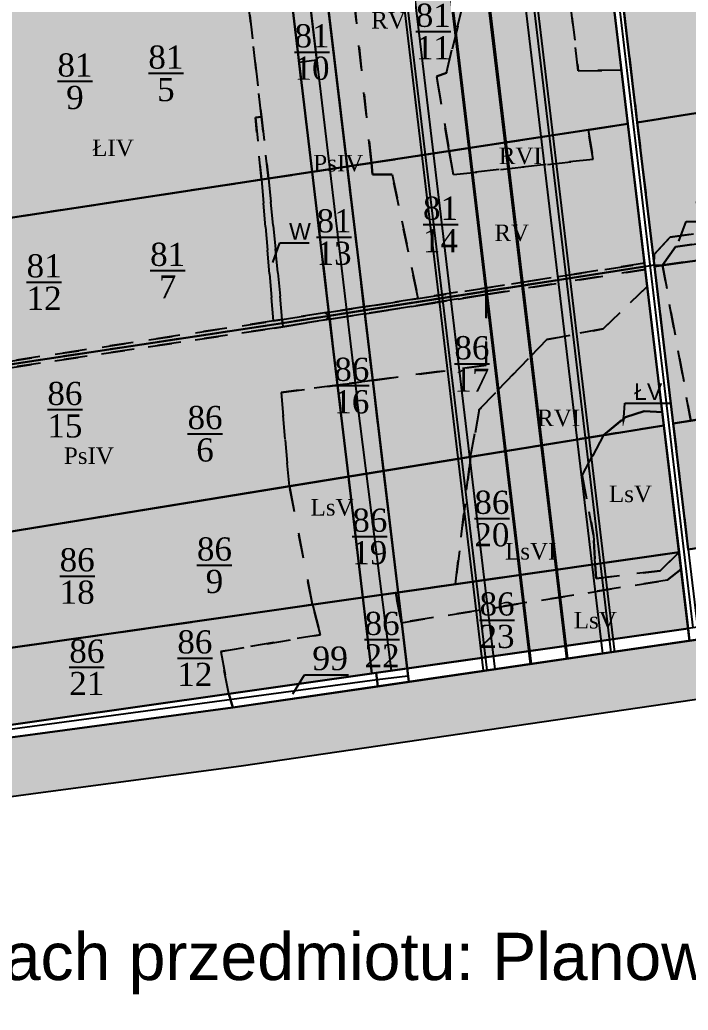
# Model space of a CAD drawing. Header units: millimetres. Extents: x 1380 to 5204, y 977 to 2350.
# Drawn here: x 2059.1 to 2341.8, y 977.4 to 1396.3 of the extents above; entities that cross this region are included whole.
import ezdxf
from ezdxf import colors
from ezdxf.entities.mleader import LeaderData, LeaderLine
from ezdxf.math import Vec2, Vec3

# ---------------------------------------------------------------- set-up
doc = ezdxf.new("R2010")
doc.units = ezdxf.units.MM
doc.linetypes.add('UZYTEK', pattern=[20, 10, -10])
for name, color, linetype in [('Autostrada', 10, 'Continuous'), ('DROGI ODSZKODOWANIA', 7, 'Continuous'), ('dzialki', 18, 'Continuous'), ('Elemeny A', 10, 'Continuous'), ('Gospodarstwa', 7, 'Continuous'), ('Numeracja', 7, 'Continuous'), ('Numeracja po Autostradzie', 10, 'Continuous'), ('Obreb', 2, 'Continuous'), ('Odszkodowanie', 7, 'Continuous'), ('Pokolorwane użytki', 7, 'Continuous'), ('przepust', 7, 'Continuous'), ('Rowy', 250, 'UZYTEK'), ('Uzytki', 250, 'UZYTEK'), ('W', 250, 'Continuous')]:
    doc.layers.add(name, color=color, linetype=linetype)
doc.layers.add('Num użytków', color=7, linetype='Continuous', true_color=0x000000)
doc.styles.add('AUTOSTRADA', font='times.ttf', dxfattribs={"height": 14})
doc.styles.add('Całkowite', font='times.ttf', dxfattribs={"height": 10})
doc.styles.get("Standard").update_dxf_attribs({"font": 'arial.ttf'})
doc.styles.add('Uzytki', font='times.ttf', dxfattribs={"height": 7})
doc.styles.add('Ułamki', font='times.ttf', dxfattribs={"height": 14})

# ---------------------------------------------------------------- blocks, each defined once
blk = doc.blocks.new('_None')

msp = doc.modelspace()

# ---------------------------------------------------------------- hatches: boundary and pattern name
at = {"layer": 'Autostrada', "ltscale": 0.1, "true_color": 0xffffff}
h = msp.add_hatch(color=7, dxfattribs=at)
h.dxf.hatch_style = 1
h.paths.add_polyline_path([(2156.73, 1676.79), (2141.88, 1674.66), (2149.13, 1613.89), (2163.96, 1616.18)])
h.paths.add_polyline_path([(2163.96, 1616.18), (2149.13, 1613.89), (2154.85, 1565.88), (2169.68, 1568.23)])
h.paths.add_polyline_path([(2169.68, 1568.23), (2154.85, 1565.88), (2160.05, 1522.3), (2174.88, 1524.64)])
h.paths.add_polyline_path([(2174.88, 1524.64), (2160.05, 1522.3), (2165.87, 1473.46), (2180.73, 1475.54)])
h.paths.add_polyline_path([(2180.73, 1475.54), (2165.87, 1473.46), (2172.17, 1420.69), (2187.02, 1422.83)])
h.paths.add_polyline_path([(2187.02, 1422.83), (2172.17, 1420.69), (2182.75, 1331.95), (2197.59, 1334.21)])
h.paths.add_polyline_path([(2197.59, 1334.21), (2182.75, 1331.95), (2190.01, 1271.1), (2204.84, 1273.42)])
h.paths.add_polyline_path([(2204.84, 1273.42), (2190.01, 1271.1), (2198.12, 1203.07), (2212.94, 1205.48)])
h.paths.add_polyline_path([(2212.94, 1205.48), (2198.12, 1203.07), (2204.21, 1151.99), (2219.07, 1154.12)])
h.paths.add_polyline_path([(2219.07, 1154.12), (2204.21, 1151.99), (2208.05, 1119.84), (2209.81, 1120.09), (2222.9, 1121.95)])
h.paths.add_polyline_path([(2181.32, 1328.2), (2205.5, 1328.2), (2205.5, 1343.15), (2181.32, 1343.15)], flags=9)
h.paths.add_polyline_path([(2180.11, 1182.61), (2201.41, 1182.61), (2201.41, 1197.56), (2180.11, 1197.56)], flags=9)
h = msp.add_hatch(color=7, dxfattribs=at)
h.dxf.hatch_style = 1
h.paths.add_polyline_path([(2169.68, 1568.23), (2154.85, 1565.88), (2160.05, 1522.3), (2174.88, 1524.64)])
h.paths.add_polyline_path([(2163.96, 1616.18), (2149.13, 1613.89), (2154.85, 1565.88), (2169.68, 1568.23)])
h.paths.add_polyline_path([(2174.88, 1524.64), (2160.05, 1522.3), (2165.87, 1473.46), (2180.73, 1475.54)])
h.paths.add_polyline_path([(2180.73, 1475.54), (2165.87, 1473.46), (2172.17, 1420.69), (2187.02, 1422.83)])
h.paths.add_polyline_path([(2187.02, 1422.83), (2172.17, 1420.69), (2182.75, 1331.95), (2197.59, 1334.21)])
h.paths.add_polyline_path([(2197.59, 1334.21), (2182.75, 1331.95), (2190.01, 1271.1), (2204.84, 1273.42)])
h.paths.add_polyline_path([(2204.84, 1273.42), (2190.01, 1271.1), (2198.12, 1203.07), (2212.94, 1205.48)])
h.paths.add_polyline_path([(2212.94, 1205.48), (2198.12, 1203.07), (2204.21, 1151.99), (2219.07, 1154.12)])
h.paths.add_polyline_path([(2219.07, 1154.12), (2204.21, 1151.99), (2208.05, 1119.84), (2209.81, 1120.09), (2222.9, 1121.95)])
at = {"layer": 'Obreb', "ltscale": 0.1, "true_color": 0xf4ee51}
h = msp.add_hatch(color=41, dxfattribs=at)
h.dxf.hatch_style = 1
h.paths.add_polyline_path([(1739.27, 2064.25), (1569.18, 2044.6), (1564.53, 2044.15), (1500.42, 2035.92), (1473.15, 2032.87), (1468.93, 1980), (1462.92, 1894.61), (1456.31, 1773.44), (1452.55, 1718.71), (1450.66, 1680.7), (1442.54, 1619.86), (1424.58, 1499.01), (1404.87, 1303.08), (1390.68, 1109.1), (1379.54, 977.39), (1416.06, 982.26), (1503.01, 993.87), (1504.63, 994.09), (1506.25, 994.3), (1621.93, 1009.75), (1623.42, 1009.95), (1726.06, 1023.65), (1744.84, 1026.16), (1749.27, 1026.75), (2001.11, 1060.37), (2068.99, 1069.43), (2152.68, 1080.6), (2558.18, 1139.98), (2925.58, 1191.89), (2950.42, 1195.27), (3034.81, 1077.94), (3080.44, 1228.22), (3101.82, 1235.05), (3049.2, 1373.09), (3047.94, 1379.97), (3036.54, 1465.16), (3034.11, 1481.41), (3037.35, 1523.54), (3064.08, 1535.14), (3042.44, 1582.63), (3034.82, 1599.34), (3026.23, 1623.42), (3022.72, 1647.12), (3015.17, 1693.82), (3010.46, 1738.63), (3007.5, 1779.8), (3007.5, 1828.93), (2995.54, 1854.86), (2982.24, 1913.84), (2978.33, 1926.18), (2939.25, 2070.19), (2911.03, 2085.83), (2875.11, 2109.04), (2851.35, 2127.45), (2832.79, 2142.28), (2800.7, 2188.75), (2762.52, 2156.94), (2761.01, 2154.88), (2592.26, 2137.52), (2569.19, 2140.22), (2541.29, 2148.28), (2358.61, 2230.49), (2370.36, 2167.83), (2372.08, 2158.65), (2124.8, 2119.92), (1843.77, 2075.91), (1839.89, 2076.73), (1821.8, 2074.33), (1789.76, 2070.08)])
h.paths.add_polyline_path([(1792.84, 2045.27), (1825.09, 2049.55), (1838.91, 2051.38), (1843.08, 2050.5), (2128.67, 2095.22), (2401.4, 2137.94), (2394.93, 2172.44), (2392, 2188.04), (2532.65, 2124.75), (2564.24, 2115.63), (2592.09, 2112.37), (2774.63, 2131.15), (2780.88, 2139.71), (2795.68, 2152.03), (2814.31, 2125.04), (2835.89, 2107.8), (2860.65, 2088.62), (2898.18, 2064.37), (2917.89, 2053.45), (2954.34, 1919.13), (2958.08, 1907.3), (2971.73, 1846.78), (2982.5, 1823.44), (2982.5, 1778.91), (2985.55, 1736.43), (2990.38, 1690.52), (2998.01, 1643.29), (3001.86, 1617.33), (3011.63, 1589.94), (3019.69, 1572.27), (3030.77, 1547.94), (3018.26, 1542.51), (3013.6, 1540.82), (3008.97, 1480.5), (3011.79, 1461.65), (3023.24, 1376.04), (3025.03, 1366.32), (3069.05, 1250.82), (3060.33, 1248.04), (3025.58, 1133.59), (2961.94, 1222.07), (2922.15, 1216.65), (2554.62, 1164.73), (2149.21, 1105.36), (2065.68, 1094.21), (1997.8, 1085.15), (1745.96, 1051.53), (1741.53, 1050.94), (1722.75, 1048.43), (1620.11, 1034.73), (1618.62, 1034.53), (1502.94, 1019.08), (1501.32, 1018.87), (1499.71, 1018.65), (1412.75, 1007.04), (1407.07, 1006.29), (1415.61, 1107.14), (1429.78, 1300.92), (1449.4, 1495.92), (1467.3, 1616.37), (1475.58, 1678.42), (1477.51, 1717.23), (1481.26, 1771.9), (1487.87, 1893.05), (1493.86, 1978.13), (1496.43, 2010.32), (1503.4, 2011.1), (1567.32, 2019.31), (1571.82, 2019.74), (1742.14, 2039.42)], flags=16)
at = {"layer": 'Pokolorwane użytki', "true_color": 0xffff5c}
h = msp.add_hatch(color=51, dxfattribs=at)
h.dxf.hatch_style = 1
h.paths.add_polyline_path([(2531.65, 1442.06), (2522.24, 1429.78), (2503.95, 1427.31), (2499.99, 1468.26), (2484.37, 1465.95), (2487.23, 1433.49), (2448.89, 1416.09), (2445.72, 1460.26), (2429.12, 1457.82), (2416.31, 1455.93), (2428.27, 1391.51), (2361.27, 1377.9), (2347.03, 1445.73), (2309.82, 1440.25), (2320.24, 1352.89), (2538.01, 1387.59)])
h = msp.add_hatch(color=51, dxfattribs=at)
h.dxf.hatch_style = 1
h.paths.add_polyline_path([(2239.5, 1373.92), (2235.38, 1372.25), (2240.74, 1340.78), (2316.28, 1352.27), (2313.57, 1375.02), (2295.3, 1374.66), (2287.96, 1437.33), (2253.86, 1432.43)])
h = msp.add_hatch(color=51, dxfattribs=at)
h.dxf.hatch_style = 1
h.paths.add_polyline_path([(2305.83, 1439.9), (2287.96, 1437.33), (2295.3, 1374.66), (2313.57, 1375.02)])
h = msp.add_hatch(color=51, dxfattribs=at)
h.dxf.hatch_style = 1
h.paths.add_polyline_path([(2253.86, 1432.43), (2198.43, 1424.47), (2207.78, 1335.76), (2240.74, 1340.78), (2237.14, 1361.94), (2235.38, 1372.25), (2239.5, 1373.92)])
at = {"layer": 'Pokolorwane użytki', "true_color": 0x97d88a}
h = msp.add_hatch(color=73, dxfattribs=at)
h.dxf.hatch_style = 1
h.paths.add_polyline_path([(2198.43, 1424.47), (2154.09, 1418.1), (2161.34, 1355.19), (2164.34, 1329.15), (2207.78, 1335.76)])
at = {"layer": 'Pokolorwane użytki', "true_color": 0x3bd23d}
h = msp.add_hatch(color=93, dxfattribs=at)
h.dxf.hatch_style = 1
h.paths.add_polyline_path([(2158.8, 1354.97), (2161.34, 1355.19), (2154.09, 1418.1), (2063.42, 1405.07), (2032.76, 1400.66), (2028.99, 1371.26), (2051.61, 1365.93), (2041.16, 1310.41), (2161.3, 1328.69)])
at = {"layer": 'Pokolorwane użytki', "true_color": 0xffff5c}
h = msp.add_hatch(color=51, dxfattribs=at)
h.dxf.hatch_style = 1
h.paths.add_polyline_path([(2456.16, 1362.64), (2470.49, 1371.1), (2475.96, 1369.98), (2468.84, 1360.79), (2446.28, 1342.56), (2428.74, 1331.55), (2411.08, 1314.8), (2451.02, 1324.85), (2455.21, 1337.25), (2519.4, 1362.51), (2528.53, 1320.34), (2545.59, 1322.74), (2538.01, 1387.59), (2320.24, 1352.89), (2326.95, 1296.63), (2334.15, 1304.37), (2401.88, 1313.49), (2407.76, 1316.74), (2432.25, 1339.96)])
at = {"layer": 'Pokolorwane użytki', "true_color": 0x5b8edb}
h = msp.add_hatch(color=153, dxfattribs=at)
h.dxf.hatch_style = 1
h.paths.add_polyline_path([(2468.84, 1360.79), (2475.96, 1369.98), (2470.49, 1371.1), (2456.16, 1362.64), (2432.25, 1339.96), (2407.76, 1316.74), (2401.88, 1313.49), (2334.15, 1304.37), (2326.95, 1296.63), (2327.5, 1292.02), (2330.89, 1292.5), (2336.39, 1300.24), (2402.59, 1310.17), (2411.08, 1314.8), (2428.74, 1331.55), (2446.28, 1342.56)])
at = {"layer": 'Pokolorwane użytki', "true_color": 0xffff5c}
h = msp.add_hatch(color=51, dxfattribs=at)
h.dxf.hatch_style = 1
h.paths.add_polyline_path([(2528.53, 1320.34), (2519.4, 1362.51), (2455.21, 1337.25), (2451.02, 1324.85), (2411.08, 1314.8), (2402.59, 1310.17), (2336.39, 1300.24), (2330.89, 1292.5)])
at = {"layer": 'Pokolorwane użytki', "true_color": 0x5b8edb}
h = msp.add_hatch(color=153, dxfattribs=at)
h.dxf.hatch_style = 1
h.paths.add_polyline_path([(2161.34, 1355.19), (2158.8, 1354.97), (2161.3, 1328.69), (2164.34, 1329.15)])
at = {"layer": 'Pokolorwane użytki', "true_color": 0xffff5c}
h = msp.add_hatch(color=51, dxfattribs=at)
h.dxf.hatch_style = 1
h.paths.add_polyline_path([(2316.28, 1352.27), (2299.46, 1349.71), (2301.54, 1337.25), (2242.47, 1330.81), (2240.74, 1340.78), (2207.78, 1335.76), (2208.3, 1330.81), (2216.62, 1330.81), (2227.53, 1278.43), (2323.31, 1293.33)])
h = msp.add_hatch(color=51, dxfattribs=at)
h.dxf.hatch_style = 1
h.paths.add_polyline_path([(2240.74, 1340.78), (2242.47, 1330.81), (2301.54, 1337.25), (2299.46, 1349.71)])
at = {"layer": 'Pokolorwane użytki', "true_color": 0x97d88a}
h = msp.add_hatch(color=73, dxfattribs=at)
h.dxf.hatch_style = 1
h.paths.add_polyline_path([(2216.62, 1330.81), (2208.3, 1330.81), (2207.78, 1335.76), (2164.34, 1329.15), (2170.13, 1269.51), (2227.53, 1278.43)])
at = {"layer": 'Pokolorwane użytki', "true_color": 0x3bd23d}
h = msp.add_hatch(color=93, dxfattribs=at)
h.dxf.hatch_style = 1
h.paths.add_polyline_path([(2161.3, 1328.69), (2041.16, 1310.41), (2039.6, 1300.06), (2032.11, 1298.65), (2024.93, 1281.03), (2018.15, 1280.03), (2014.84, 1245.77), (2166.41, 1268.94)])
at = {"layer": 'Pokolorwane użytki', "true_color": 0x5b8edb}
h = msp.add_hatch(color=153, dxfattribs=at)
h.dxf.hatch_style = 1
h.paths.add_polyline_path([(2164.34, 1329.15), (2161.3, 1328.69), (2166.41, 1268.94), (2170.13, 1269.51)])
at = {"layer": 'Pokolorwane użytki', "true_color": 0xffff5c}
h = msp.add_hatch(color=51, dxfattribs=at)
h.dxf.hatch_style = 1
h.paths.add_polyline_path([(2399.23, 1302.13), (2330.89, 1292.5), (2342.91, 1226.7), (2409.53, 1237.6)])
h = msp.add_hatch(color=51, dxfattribs=at)
h.dxf.hatch_style = 1
h.paths.add_polyline_path([(2253.43, 1231.42), (2281.98, 1261.04), (2305.81, 1265.58), (2324.48, 1283.55), (2323.63, 1290.7), (2256.28, 1280.06), (2256.28, 1250.18), (2169.59, 1238.6), (2173.12, 1199), (2249.77, 1211.47)])
at = {"layer": 'Pokolorwane użytki', "true_color": 0x5b8edb}
h = msp.add_hatch(color=153, dxfattribs=at)
h.dxf.hatch_style = 1
h.paths.add_polyline_path([(2323.47, 1292.01), (2323.31, 1293.33), (2227.53, 1278.43), (2170.13, 1269.51), (2170.28, 1268)])
h = msp.add_hatch(color=153, dxfattribs=at)
h.dxf.hatch_style = 1
h.paths.add_polyline_path([(2170.28, 1268), (2170.42, 1266.5), (2256.28, 1280.06), (2323.63, 1290.7), (2323.47, 1292.01)])
at = {"layer": 'Pokolorwane użytki', "true_color": 0xffff5c}
h = msp.add_hatch(color=51, dxfattribs=at)
h.dxf.hatch_style = 1
h.paths.add_polyline_path([(2330.89, 1292.5), (2327.5, 1292.02), (2335.43, 1225.48), (2342.91, 1226.7)])
h = msp.add_hatch(color=51, dxfattribs=at)
h.dxf.hatch_style = 1
h.paths.add_polyline_path([(2324.48, 1283.55), (2305.81, 1265.58), (2281.98, 1261.04), (2253.43, 1231.42), (2249.77, 1211.47), (2305.9, 1220.6), (2315.24, 1228.29), (2323.15, 1230.7), (2330.83, 1230.29)])
at = {"layer": 'Pokolorwane użytki', "true_color": 0x97d88a}
h = msp.add_hatch(color=73, dxfattribs=at)
h.dxf.hatch_style = 1
h.paths.add_polyline_path([(2169.59, 1238.6), (2256.28, 1250.18), (2256.28, 1280.06), (2170.42, 1266.5), (2166.79, 1265.92), (2014.58, 1243.08), (2007.72, 1172.1), (2173.12, 1199)])
at = {"layer": 'Pokolorwane użytki', "true_color": 0x5b8edb}
h = msp.add_hatch(color=153, dxfattribs=at)
h.dxf.hatch_style = 1
h.paths.add_polyline_path([(2166.79, 1265.92), (2170.42, 1266.5), (2190.18, 1269.62), (2190.01, 1271.1), (2170.28, 1268), (2166.6, 1267.43), (2014.71, 1244.43), (2014.58, 1243.08)])
h = msp.add_hatch(color=153, dxfattribs=at)
h.dxf.hatch_style = 1
h.paths.add_polyline_path([(2166.41, 1268.94), (2014.84, 1245.77), (2014.71, 1244.43), (2166.6, 1267.43), (2170.28, 1268), (2170.13, 1269.51)])
at = {"layer": 'Pokolorwane użytki', "true_color": 0x5e6624}
h = msp.add_hatch(color=59, dxfattribs=at)
h.dxf.hatch_style = 1
h.paths.add_polyline_path([(2335.43, 1225.48), (2341.78, 1172.29), (2485.31, 1194.73), (2482.58, 1206.63), (2456.87, 1203.68), (2451.14, 1244.4)])
at = {"layer": 'Pokolorwane użytki', "true_color": 0x3bd23d}
h = msp.add_hatch(color=93, dxfattribs=at)
h.dxf.hatch_style = 1
h.paths.add_polyline_path([(2330.83, 1230.29), (2323.15, 1230.7), (2315.24, 1228.29), (2305.9, 1220.6), (2331.49, 1224.76)])
at = {"layer": 'Pokolorwane użytki', "true_color": 0x5e6624}
h = msp.add_hatch(color=59, dxfattribs=at)
h.dxf.hatch_style = 1
h.paths.add_polyline_path([(2331.49, 1224.76), (2305.9, 1220.6), (2296.9, 1203.57), (2301.77, 1178.31), (2302.48, 1166.08), (2337.88, 1171.16)])
h = msp.add_hatch(color=59, dxfattribs=at)
h.dxf.hatch_style = 1
h.paths.add_polyline_path([(2296.9, 1203.57), (2305.9, 1220.6), (2249.77, 1211.47), (2243.32, 1157.6), (2302.48, 1166.08), (2301.77, 1178.31)])
h = msp.add_hatch(color=59, dxfattribs=at)
h.dxf.hatch_style = 1
h.paths.add_polyline_path([(2249.77, 1211.47), (2173.12, 1199), (2182.86, 1148.92), (2218.05, 1153.97), (2243.32, 1157.6)])
h = msp.add_hatch(color=59, dxfattribs=at)
h.dxf.hatch_style = 1
h.paths.add_polyline_path([(2173.12, 1199), (2007.72, 1172.1), (2002.99, 1123.12), (2182.86, 1148.92)])
h = msp.add_hatch(color=59, dxfattribs=at)
h.dxf.hatch_style = 1
h.paths.add_polyline_path([(2332.84, 1159.34), (2338.74, 1163.95), (2337.88, 1171.16), (2329.96, 1163.27), (2302.83, 1159.99), (2302.48, 1166.08), (2243.32, 1157.6), (2218.05, 1153.97), (2220.54, 1141.3)])
h = msp.add_hatch(color=59, dxfattribs=at)
h.dxf.hatch_style = 1
h.paths.add_polyline_path([(2329.96, 1163.27), (2337.88, 1171.16), (2302.48, 1166.08), (2302.83, 1159.99)])
h = msp.add_hatch(color=59, dxfattribs=at)
h.dxf.hatch_style = 1
h.paths.add_polyline_path([(2220.54, 1141.3), (2218.05, 1153.97), (2182.86, 1148.92), (2186.28, 1136.21), (2144.08, 1129.08), (2147.47, 1111.23), (2209.81, 1120.09), (2341.74, 1138.84), (2338.74, 1163.95), (2332.84, 1159.34)])
h = msp.add_hatch(color=59, dxfattribs=at)
h.dxf.hatch_style = 1
h.paths.add_polyline_path([(2186.28, 1136.21), (2182.86, 1148.92), (2002.99, 1123.12), (1999.81, 1090.25), (1999.87, 1090.26), (2147.47, 1111.23), (2144.08, 1129.08)])

# ---------------------------------------------------------------- linework, layer by layer
at = {"layer": 'Autostrada', "lineweight": 30}
for p, q in [((2342.36, 1133.64), (2225.86, 2110.45)), ((2223.58, 1116.25), (2107.23, 2091.87))]:
    msp.add_line(p, q, dxfattribs=at)
at = {"layer": 'Autostrada', "ltscale": 0.1}
msp.add_lwpolyline([(2130.17, 1772.81), (2135.72, 1726.3), (2141.88, 1674.66), (2149.13, 1613.89), (2154.85, 1565.88), (2160.05, 1522.3), (2165.87, 1473.46), (2172.17, 1420.69), (2182.75, 1331.95), (2190.01, 1271.1), (2198.12, 1203.07), (2204.21, 1151.99), (2208.05, 1119.84)], dxfattribs=at)
at = {"layer": 'DROGI ODSZKODOWANIA', "color": 5, "ltscale": 0.1}
msp.add_lwpolyline([(2558.44, 2096.94), (2080.84, 2023.72), (2040.32, 1971.23), (1862.53, 1741.79), (1830.89, 1702.03), (1775.27, 1625.29), (1766.49, 1607.58), (1757.57, 1506.35), (1737.62, 1236.78), (1727.64, 1052.03), (2210.2, 1117.22), (2223.28, 1118.78)], dxfattribs=at)
at = {"layer": 'dzialki'}
msp.add_line((2130.17, 1772.81), (2208.05, 1119.84), dxfattribs=at)
at = {"layer": 'dzialki', "ltscale": 0.1}
for p, q in [((2327.42, 1292.63), (2330.89, 1292.5)), ((2190.01, 1271.1), (2188.35, 1272.34))]:
    msp.add_line(p, q, dxfattribs=at)
at = {"layer": 'dzialki'}
for points in [[(2309.82, 1440.25), (2528.1, 1472.39), (2538.01, 1387.59), (2320.24, 1352.89), (2309.82, 1440.25)], [(2030.03, 1400.94), (2032.76, 1400.66), (2305.83, 1439.9), (2316.28, 1352.27), (2020.79, 1307.31), (2018.31, 1307.33), (2028.58, 1389.41), (2030.03, 1400.94)], [(2305.83, 1439.9), (2187.02, 1422.83), (2197.59, 1334.21), (2316.28, 1352.27)], [(2172.17, 1420.69), (2032.76, 1400.66), (2030.03, 1400.94), (2028.58, 1389.41), (2018.31, 1307.33), (2020.79, 1307.31), (2182.75, 1331.95)], [(2320.24, 1352.89), (2538.01, 1387.59), (2545.59, 1322.74), (2327.5, 1292.02), (2320.24, 1352.89)], [(2018.31, 1307.33), (2020.79, 1307.31), (2316.28, 1352.27), (2323.31, 1293.33), (2323.47, 1292.01), (2170.28, 1268), (2166.6, 1267.43), (2014.71, 1244.43), (2011.92, 1244.13), (2018.31, 1307.33)], [(2316.28, 1352.27), (2197.59, 1334.21), (2204.84, 1273.42), (2323.47, 1292.01)], [(2182.75, 1331.95), (2020.79, 1307.31), (2018.31, 1307.33), (2011.92, 1244.13), (2014.71, 1244.43), (2166.6, 1267.43), (2170.28, 1268), (2190.01, 1271.1)], [(2327.5, 1292.02), (2545.59, 1322.74), (2552.8, 1261.02), (2335.43, 1225.48), (2327.5, 1292.02)], [(2011.92, 1244.13), (2014.71, 1244.43), (2166.6, 1267.43), (2170.28, 1268), (2323.47, 1292.01), (2323.63, 1290.7), (2331.49, 1224.76), (2007.72, 1172.1), (2004.58, 1171.59), (2011.92, 1244.13)], [(2323.47, 1292.01), (2204.84, 1273.42), (2212.94, 1205.48), (2331.49, 1224.76)], [(2190.01, 1271.1), (2170.28, 1268), (2166.6, 1267.43), (2014.71, 1244.43), (2011.92, 1244.13), (2004.58, 1171.59), (2007.72, 1172.1), (2198.12, 1203.07)], [(2335.43, 1225.48), (2552.8, 1261.02), (2559.2, 1206.28), (2341.78, 1172.29), (2335.43, 1225.48)], [(1748.19, 1203.23), (1738.08, 1203.23), (1740.63, 1236.78), (1734.61, 1236.78), (1728.54, 1144.48), (1728.3, 1140.5), (1728.02, 1135.85), (1722.75, 1048.43), (1741.53, 1050.94), (1745.96, 1051.53), (1997.8, 1085.15), (2065.68, 1094.21), (2149.21, 1105.36), (2147.47, 1111.23), (1999.81, 1090.25), (1999.81, 1090.25), (1996.3, 1089.79), (1992.73, 1089.32), (1741.84, 1056.9), (1745.87, 1135.4), (1746.06, 1139.1), (1746.33, 1144.3)], [(2004.58, 1171.59), (2007.72, 1172.1), (2331.49, 1224.76), (2337.88, 1171.16), (2002.99, 1123.12), (1999.62, 1122.64), (2004.58, 1171.59)], [(2331.49, 1224.76), (2212.94, 1205.48), (2219.07, 1154.12), (2337.88, 1171.16)], [(2198.12, 1203.07), (2007.72, 1172.1), (2004.58, 1171.59), (1999.62, 1122.64), (2002.99, 1123.12), (2204.21, 1151.99)], [(1999.62, 1122.64), (2002.99, 1123.12), (2337.88, 1171.16), (2341.74, 1138.84), (1999.87, 1090.26), (1996.3, 1089.79), (1999.62, 1122.64)], [(2554.62, 1164.73), (2554.17, 1169.03), (2345.7, 1139.41), (2209.81, 1120.09), (2210.59, 1114.35)], [(2337.88, 1171.16), (2219.07, 1154.12), (2222.9, 1121.95), (2341.74, 1138.84)], [(2554.62, 1164.73), (2554.17, 1169.03), (2345.7, 1139.41), (2341.74, 1138.84), (2342.36, 1133.64)], [(2204.21, 1151.99), (2002.99, 1123.12), (1999.62, 1122.64), (1996.3, 1089.79), (1999.87, 1090.26), (2147.47, 1111.23), (2208.05, 1119.84)], [(2342.36, 1133.64), (2341.74, 1138.84), (2222.9, 1121.95), (2223.58, 1116.25)], [(2210.59, 1114.35), (2209.81, 1120.09), (2147.47, 1111.23), (2149.21, 1105.36)], [(2222.9, 1121.95), (2209.81, 1120.09), (2210.59, 1114.35), (2223.58, 1116.25)]]:
    msp.add_lwpolyline(points, close=True, dxfattribs=at)
for points in [[(2309.82, 1440.25), (2320.24, 1352.89), (2327.5, 1292.02), (2335.43, 1225.48), (2341.78, 1172.29), (2345.7, 1139.41), (2341.74, 1138.84), (2337.88, 1171.16), (2331.49, 1224.76), (2323.63, 1290.7), (2323.63, 1290.7), (2323.47, 1292.01), (2323.31, 1293.33), (2316.28, 1352.27), (2305.83, 1439.9)], [(2209.81, 1120.09), (2210.59, 1114.35)], [(2149.21, 1105.36), (2147.47, 1111.23)]]:
    msp.add_lwpolyline(points, dxfattribs=at)
at = {"layer": 'dzialki', "color": 1}
for points in [[(2187.02, 1422.83), (2172.17, 1420.69), (2182.75, 1331.95), (2197.59, 1334.21)], [(2197.59, 1334.21), (2182.75, 1331.95), (2190.01, 1271.1), (2204.84, 1273.42)], [(2204.84, 1273.42), (2190.01, 1271.1), (2198.12, 1203.07), (2212.94, 1205.48)], [(2212.94, 1205.48), (2198.12, 1203.07), (2204.21, 1151.99), (2219.07, 1154.12)], [(2219.07, 1154.12), (2204.21, 1151.99), (2208.05, 1119.84), (2209.81, 1120.09), (2222.9, 1121.95)]]:
    msp.add_lwpolyline(points, close=True, dxfattribs=at)
at = {"layer": 'dzialki', "ltscale": 0.1}
for points in [[(2327.42, 1292.63), (2327.52, 1297.24)], [(2190.01, 1271.1), (2188.81, 1269.4)]]:
    msp.add_lwpolyline(points, dxfattribs=at)
at = {"layer": 'Elemeny A', "lineweight": 25}
for p, q in [((2305.73, 1128.28), (2189.28, 2104.72)), ((2309.21, 1128.7), (2192.76, 2105.13)), ((2310.7, 1128.87), (2194.25, 2105.31)), ((2275.55, 1123.86), (2159.13, 2100)), ((2290.89, 1126.11), (2174.46, 2102.4)), ((2255.24, 1121.02), (2138.84, 2097)), ((2256.73, 1121.2), (2140.33, 2097.18)), ((2260.2, 1121.61), (2143.81, 2097.6))]:
    msp.add_line(p, q, dxfattribs=at)
at = {"layer": 'Elemeny A'}
for p, q in [((2275.05, 1123.79), (2158.64, 2099.92)), ((2290.39, 1126.03), (2173.96, 2102.32))]:
    msp.add_line(p, q, dxfattribs=at)
at = {"layer": 'Obreb'}
for points in [[(2925.58, 1191.89), (2558.18, 1139.98), (2152.68, 1080.6), (2068.99, 1069.43), (2001.11, 1060.37), (1749.27, 1026.75), (1744.84, 1026.16), (1726.06, 1023.65), (1623.42, 1009.95), (1621.93, 1009.75), (1506.25, 994.3), (1504.63, 994.09), (1503.01, 993.87), (1416.06, 982.26), (1379.54, 977.39), (1390.68, 1109.1), (1404.87, 1303.08), (1424.58, 1499.01), (1442.54, 1619.86), (1450.66, 1680.7), (1452.55, 1718.71), (1456.31, 1773.44), (1462.92, 1894.61)], [(2922.15, 1216.65), (2554.62, 1164.73), (2149.21, 1105.36), (2065.68, 1094.21), (1997.8, 1085.15), (1745.96, 1051.53), (1741.53, 1050.94), (1722.75, 1048.43), (1620.11, 1034.73), (1618.62, 1034.53), (1502.94, 1019.08), (1501.32, 1018.87), (1499.71, 1018.65), (1412.75, 1007.04), (1407.07, 1006.29), (1415.61, 1107.14), (1429.78, 1300.92), (1449.4, 1495.92), (1467.3, 1616.37), (1475.58, 1678.42), (1477.51, 1717.23), (1481.26, 1771.9), (1487.87, 1893.05)]]:
    msp.add_lwpolyline(points, dxfattribs=at)
at = {"layer": 'Odszkodowanie', "color": 3, "ltscale": 0.1}
msp.add_lwpolyline([(2265.93, 1791.41), (2313.28, 1396.28), (2343.72, 1139.12)], dxfattribs=at)
at = {"layer": 'Odszkodowanie', "ltscale": 0.1}
msp.add_lwpolyline([(2137.73, 1773.81), (2184.57, 1379.2), (2177.23, 1378.22)], dxfattribs=at)
at = {"layer": 'Odszkodowanie', "color": 5, "ltscale": 0.1}
for points in [[(2137.73, 1773.81), (2201.72, 1235.59), (2201.72, 1235.59)], [(2216.36, 1121.02), (2201.72, 1235.59), (2201.72, 1235.59)], [(2216.36, 1121.02), (2216.36, 1121.02)]]:
    msp.add_lwpolyline(points, dxfattribs=at)
at = {"layer": 'przepust'}
for p, q in [((2327.22, 1294.33), (2327.1, 1295.32)), ((2323.47, 1292.01), (2327.42, 1292.63))]:
    msp.add_line(p, q, dxfattribs=at)
at = {"layer": 'przepust', "linetype": 'UZYTEK'}
msp.add_line((2190.01, 1271.1), (2323.47, 1292.01), dxfattribs=at)
at = {"layer": 'Rowy'}
for points in [[(2330.89, 1292.5), (2336.39, 1300.24), (2402.59, 1310.17), (2411.08, 1314.8), (2428.74, 1331.55), (2446.28, 1342.56), (2468.84, 1360.79), (2475.96, 1369.98), (2470.49, 1371.1), (2456.16, 1362.64), (2432.25, 1339.96), (2407.76, 1316.74), (2401.88, 1313.49), (2334.15, 1304.37), (2326.95, 1296.63), (2327.5, 1292.02), (2330.89, 1292.5)], [(2161.3, 1328.69), (2158.8, 1354.97), (2161.34, 1355.19), (2164.34, 1329.15), (2161.3, 1328.69)], [(2161.34, 1355.19), (2158.8, 1354.97), (2161.3, 1328.69), (2164.34, 1329.15)], [(2161.34, 1355.19), (2158.8, 1354.97), (2161.3, 1328.69), (2164.34, 1329.15)], [(2161.3, 1328.69), (2166.41, 1268.94), (2170.13, 1269.51), (2164.34, 1329.15), (2161.3, 1328.69)], [(2164.34, 1329.15), (2161.3, 1328.69), (2166.41, 1268.94), (2170.13, 1269.51)], [(2323.47, 1292.01), (2323.31, 1293.33), (2227.53, 1278.43), (2170.13, 1269.51), (2170.28, 1268)], [(2256.28, 1280.06), (2323.63, 1290.7), (2323.47, 1292.01), (2170.28, 1268), (2170.42, 1266.5)], [(2323.47, 1292.01), (2323.31, 1293.33), (2227.53, 1278.43), (2204.66, 1274.88), (2204.84, 1273.42)], [(2256.28, 1280.06), (2323.63, 1290.7), (2323.47, 1292.01), (2204.84, 1273.42), (2205.01, 1271.96)], [(2166.79, 1265.92), (2170.42, 1266.5), (2190.18, 1269.62), (2190.01, 1271.1), (2170.28, 1268), (2166.6, 1267.43), (2014.71, 1244.43), (2014.58, 1243.08)], [(2166.6, 1267.43), (2170.28, 1268), (2170.13, 1269.51), (2166.41, 1268.94), (2014.84, 1245.77), (2014.71, 1244.43)], [(2190.01, 1271.1), (2189.83, 1272.57), (2170.13, 1269.51), (2170.28, 1268)], [(2205.01, 1271.96), (2204.84, 1273.42), (2190.01, 1271.1), (2190.18, 1269.62)]]:
    msp.add_lwpolyline(points, close=True, dxfattribs=at)
for points in [[(2323.47, 1292.01), (2170.28, 1268), (2166.6, 1267.43), (2014.41, 1244.38)], [(2014.84, 1245.77), (2166.41, 1268.94), (2170.13, 1269.51), (2323.31, 1293.33), (2323.63, 1290.7), (2170.42, 1266.5), (2166.79, 1265.92), (2014.58, 1243.08), (2014.84, 1245.77)], [(2170.13, 1269.51), (2170.42, 1266.5)]]:
    msp.add_lwpolyline(points, dxfattribs=at)
at = {"layer": 'Uzytki'}
for points in [[(2347.03, 1445.73), (2309.82, 1440.25), (2320.24, 1352.89), (2538.01, 1387.59), (2531.65, 1442.06), (2522.24, 1429.78), (2503.95, 1427.31), (2499.99, 1468.26), (2484.37, 1465.95), (2487.23, 1433.49), (2448.89, 1416.09), (2445.72, 1460.26), (2429.12, 1457.82), (2416.31, 1455.93), (2428.27, 1391.51), (2361.27, 1377.9)], [(2287.96, 1437.33), (2253.86, 1432.43), (2239.5, 1373.92), (2235.38, 1372.25), (2240.74, 1340.78), (2316.28, 1352.27), (2313.57, 1375.02), (2295.3, 1374.66)], [(2287.96, 1437.33), (2253.86, 1432.43), (2239.5, 1373.92), (2235.38, 1372.25), (2240.74, 1340.78), (2316.28, 1352.27), (2313.57, 1375.02), (2295.3, 1374.66)], [(2305.83, 1439.9), (2287.96, 1437.33), (2295.3, 1374.66), (2313.57, 1375.02)], [(2305.83, 1439.9), (2287.96, 1437.33), (2295.3, 1374.66), (2313.57, 1375.02)], [(2253.86, 1432.43), (2198.43, 1424.47), (2207.78, 1335.76), (2240.74, 1340.78), (2235.38, 1372.25), (2239.5, 1373.92)], [(2253.86, 1432.43), (2198.43, 1424.47), (2207.78, 1335.76), (2240.74, 1340.78), (2235.38, 1372.25), (2239.5, 1373.92)], [(2198.43, 1424.47), (2154.09, 1418.1), (2161.34, 1355.19), (2164.34, 1329.15), (2207.78, 1335.76)], [(2198.43, 1424.47), (2187.02, 1422.83), (2197.59, 1334.21), (2207.78, 1335.76)], [(2172.17, 1420.69), (2154.09, 1418.1), (2161.34, 1355.19), (2164.34, 1329.15), (2182.75, 1331.95)], [(2154.09, 1418.1), (2032.76, 1400.66), (2028.99, 1371.26), (2051.61, 1365.93), (2041.16, 1310.41), (2161.3, 1328.69), (2158.8, 1354.97), (2161.34, 1355.19)], [(2154.09, 1418.1), (2063.42, 1405.07), (2032.76, 1400.66), (2028.99, 1371.26), (2051.61, 1365.93), (2041.16, 1310.41), (2161.3, 1328.69), (2158.8, 1354.97), (2161.34, 1355.19)], [(2432.25, 1339.96), (2456.16, 1362.64), (2470.49, 1371.1), (2475.96, 1369.98), (2468.84, 1360.79), (2446.28, 1342.56), (2428.74, 1331.55), (2411.08, 1314.8), (2451.02, 1324.85), (2455.21, 1337.25), (2519.4, 1362.51), (2528.53, 1320.34), (2545.59, 1322.74), (2538.01, 1387.59), (2320.24, 1352.89), (2326.95, 1296.63), (2334.15, 1304.37), (2401.88, 1313.49), (2407.76, 1316.74)], [(2519.4, 1362.51), (2455.21, 1337.25), (2451.02, 1324.85), (2411.08, 1314.8), (2402.59, 1310.17), (2336.39, 1300.24), (2330.89, 1292.5), (2528.53, 1320.34)], [(2316.28, 1352.27), (2299.46, 1349.71), (2301.54, 1337.25), (2242.47, 1330.81), (2240.74, 1340.78), (2207.78, 1335.76), (2208.3, 1330.81), (2216.62, 1330.81), (2227.53, 1278.43), (2323.31, 1293.33)], [(2316.28, 1352.27), (2299.46, 1349.71), (2301.54, 1337.25), (2242.47, 1330.81), (2240.74, 1340.78), (2207.78, 1335.76), (2208.3, 1330.81), (2216.62, 1330.81), (2227.53, 1278.43), (2323.31, 1293.33)], [(2299.46, 1349.71), (2240.74, 1340.78), (2242.47, 1330.81), (2301.54, 1337.25)], [(2301.54, 1337.25), (2299.46, 1349.71), (2240.74, 1340.78), (2242.47, 1330.81)], [(2301.54, 1337.25), (2299.46, 1349.71), (2240.74, 1340.78), (2242.47, 1330.81)], [(2216.62, 1330.81), (2208.3, 1330.81), (2207.78, 1335.76), (2164.34, 1329.15), (2170.13, 1269.51), (2227.53, 1278.43)], [(2197.59, 1334.21), (2182.75, 1331.95), (2189.83, 1272.57), (2204.66, 1274.88)], [(2216.62, 1330.81), (2208.3, 1330.81), (2207.78, 1335.76), (2197.59, 1334.21), (2204.66, 1274.88), (2227.53, 1278.43)], [(2161.3, 1328.69), (2041.16, 1310.41), (2039.6, 1300.06), (2032.11, 1298.65), (2024.93, 1281.03), (2018.15, 1280.03), (2014.84, 1245.77), (2166.41, 1268.94)], [(2161.3, 1328.69), (2041.16, 1310.41), (2039.6, 1300.06), (2032.11, 1298.65), (2024.93, 1281.03), (2018.15, 1280.03), (2014.84, 1245.77), (2166.41, 1268.94)], [(2182.75, 1331.95), (2164.34, 1329.15), (2170.13, 1269.51), (2189.83, 1272.57)], [(2330.89, 1292.5), (2342.91, 1226.7), (2409.53, 1237.6), (2399.23, 1302.13), (2330.89, 1292.5)], [(2253.43, 1231.42), (2281.98, 1261.04), (2305.81, 1265.58), (2324.48, 1283.55), (2323.63, 1290.7), (2256.28, 1280.06), (2256.28, 1250.18), (2169.59, 1238.6), (2173.12, 1199), (2249.77, 1211.47)], [(2281.98, 1261.04), (2305.81, 1265.58), (2324.48, 1283.55), (2323.63, 1290.7), (2256.28, 1280.06), (2256.28, 1250.18), (2208.37, 1243.78), (2212.94, 1205.48), (2249.77, 1211.47), (2253.43, 1231.42)], [(2330.89, 1292.5), (2327.5, 1292.02), (2335.43, 1225.48), (2342.91, 1226.7)], [(2324.48, 1283.55), (2305.81, 1265.58), (2281.98, 1261.04), (2253.43, 1231.42), (2249.77, 1211.47), (2305.9, 1220.6), (2315.24, 1228.29), (2323.15, 1230.7), (2330.83, 1230.29)], [(2324.48, 1283.55), (2305.81, 1265.58), (2281.98, 1261.04), (2253.43, 1231.42), (2249.77, 1211.47), (2305.9, 1220.6), (2315.24, 1228.29), (2323.15, 1230.7), (2330.83, 1230.29)], [(2169.59, 1238.6), (2256.28, 1250.18), (2256.28, 1280.06), (2170.42, 1266.5), (2166.79, 1265.92), (2014.58, 1243.08), (2007.72, 1172.1), (2173.12, 1199)], [(2256.28, 1280.06), (2205.01, 1271.96), (2208.37, 1243.78), (2256.28, 1250.18)], [(2204.84, 1273.42), (2204.66, 1274.88), (2189.83, 1272.57), (2190.01, 1271.1)], [(2190.18, 1269.62), (2170.42, 1266.5), (2166.79, 1265.92), (2014.58, 1243.08), (2007.72, 1172.1), (2173.12, 1199), (2169.59, 1238.6), (2193.5, 1241.8)], [(2205.01, 1271.96), (2204.84, 1273.42), (2190.01, 1271.1), (2190.18, 1269.62)], [(2205.01, 1271.96), (2190.18, 1269.62), (2193.5, 1241.8), (2208.37, 1243.78)], [(2205.01, 1271.96), (2190.18, 1269.62), (2193.5, 1241.8), (2208.37, 1243.78)], [(2451.14, 1244.4), (2335.43, 1225.48), (2341.78, 1172.29), (2485.31, 1194.73), (2482.58, 1206.63), (2456.87, 1203.68)], [(2193.5, 1241.8), (2169.59, 1238.6), (2173.12, 1199), (2198.12, 1203.07)], [(2208.37, 1243.78), (2193.5, 1241.8), (2198.12, 1203.07), (2212.94, 1205.48)], [(2208.37, 1243.78), (2193.5, 1241.8), (2198.12, 1203.07), (2212.94, 1205.48)], [(2331.49, 1224.76), (2330.83, 1230.29), (2323.15, 1230.7), (2315.24, 1228.29), (2305.9, 1220.6)], [(2331.49, 1224.76), (2305.9, 1220.6), (2296.9, 1203.57), (2301.77, 1178.31), (2302.48, 1166.08), (2337.88, 1171.16)], [(2296.9, 1203.57), (2305.9, 1220.6), (2249.77, 1211.47), (2243.32, 1157.6), (2302.48, 1166.08), (2301.77, 1178.31)], [(2249.77, 1211.47), (2173.12, 1199), (2182.86, 1148.92), (2243.32, 1157.6)], [(2249.77, 1211.47), (2212.94, 1205.48), (2219.07, 1154.12), (2243.32, 1157.6)], [(2198.12, 1203.07), (2173.12, 1199), (2182.86, 1148.92), (2204.21, 1151.99)], [(2173.12, 1199), (2007.72, 1172.1), (2002.99, 1123.12), (2182.86, 1148.92)], [(2173.12, 1199), (2007.72, 1172.1), (2002.99, 1123.12), (2182.86, 1148.92)], [(2332.84, 1159.34), (2338.74, 1163.95), (2337.88, 1171.16), (2329.96, 1163.27), (2302.83, 1159.99), (2302.48, 1166.08), (2243.32, 1157.6), (2218.05, 1153.97), (2220.54, 1141.3)], [(2337.88, 1171.16), (2302.48, 1166.08), (2302.83, 1159.99), (2329.96, 1163.27)], [(2218.05, 1153.97), (2182.86, 1148.92), (2186.28, 1136.21), (2144.08, 1129.08), (2147.47, 1111.23), (2209.81, 1120.09), (2341.74, 1138.84), (2338.74, 1163.95), (2332.84, 1159.34), (2220.54, 1141.3)], [(2338.74, 1163.95), (2332.84, 1159.34), (2220.59, 1141.31), (2222.9, 1121.95), (2341.74, 1138.84)], [(2144.08, 1129.08), (2186.28, 1136.21), (2182.86, 1148.92), (2002.99, 1123.12), (1999.81, 1090.25), (1999.87, 1090.26), (2147.47, 1111.23)], [(2144.08, 1129.08), (2186.28, 1136.21), (2182.86, 1148.92), (2002.99, 1123.12), (1999.81, 1090.25), (1999.87, 1090.26), (2147.47, 1111.23)], [(2204.21, 1151.99), (2182.86, 1148.92), (2186.28, 1136.21), (2144.08, 1129.08), (2147.47, 1111.23), (2208.05, 1119.84)]]:
    msp.add_lwpolyline(points, close=True, dxfattribs=at)

# ---------------------------------------------------------------- texts
at = {"layer": 'Gospodarstwa', "color": 250}
msp.add_text('Wykonano w ramach przedmiotu: Planowanie Infrastruktury Technicznej', height=20, dxfattribs=at).set_placement((1836.58, 990.13))
at = {"layer": 'Num użytków', "char_height": 7, "attachment_point": 1, "style": 'Uzytki'}
for s, insert, width in [('RV', (2207.73, 1399.61), 24.4365), ('ŁIV\\P', (2089.75, 1345.66), 17.8318), ('RVI', (2261.66, 1342.27), 16.108), ('PsIV', (2183.24, 1339.18), 17.7841), ('RV', (2259.8, 1309.7), 24.4365), ('RVI', (2277.84, 1231.42), 19.0628), ('PsIV\\P', (2077.78, 1215.44), 21.3982), ('LsV', (2308.24, 1199.3), 13.8165), ('LsV', (2182.07, 1193.6), 24.4365), ('LsVI', (2264.31, 1175.01), 19.0628), ('LsV', (2293.38, 1145.85), 15.8425)]:
    msp.add_mtext(s, dxfattribs=dict(at, insert=insert, width=width))
at = {"layer": 'Numeracja', "char_height": 14, "attachment_point": 1, "style": 'Ułamki'}
for s, insert, width in [('\\A1;{\\H0.7x;\\S81/5;}', (2113.5, 1385.42), 11.2613), ('\\A1;{\\H0.7x;\\S81/7;}', (2114.24, 1301.99), 10.5988), ('\\A1;{\\H0.7x;\\S86/6;}', (2130.06, 1232.98), 21.8601), ('\\A1;{\\H0.7x;\\S86/9;}', (2134.04, 1177.37), 15.2358), ('\\A1;{\\H0.7x;\\S86/12;}', (2125.76, 1138.07), 18.5707)]:
    msp.add_mtext(s, dxfattribs=dict(at, insert=insert, width=width))
at = {"layer": 'Numeracja po Autostradzie', "char_height": 14, "attachment_point": 1, "style": 'AUTOSTRADA'}
for s, insert, width in [('\\A1;{\\H0.7x;\\S81/11;}', (2226.58, 1403.11), 20.1897), ('\\A1;{\\H0.7x;\\S81/10;}', (2175.3, 1394.43), 19.1927), ('\\A1;{\\H0.7x;\\S81/9;}', (2075.05, 1382.08), 15.5203), ('\\A1;{\\H0.7x;\\S81/14;}', (2229.63, 1321.49), 14.8566), ('\\A1;{\\H0.7x;\\S81/13;}', (2184.63, 1316.17), 18.4821), ('\\A1;{\\H0.7x;\\S81/12;}', (2062.02, 1297.14), 19.8088), ('\\A1;{\\H0.7x;\\S86/17;}', (2242.91, 1262.49), 13.4996), ('\\A1;{\\H0.7x;\\S86/16;}', (2192.13, 1253.35), 14.5564), ('\\A1;{\\H0.7x;\\S86/15;}', (2070.81, 1243.16), 20.1072), ('\\A1;{\\H0.7x;\\S86/20;}', (2251.35, 1197.11), 27.1269), ('\\A1;{\\H0.7x;\\S86/19;}', (2199.74, 1189.54), 14.0301), ('\\A1;{\\H0.7x;\\S86/18;}', (2076, 1172.8), 25.1583), ('\\A1;{\\H0.7x;\\S86/23;}', (2253.54, 1154.12), 15.8401), ('\\A1;{\\H0.7x;\\S86/22;}', (2204.94, 1145.89), 17.324), ('\\A1;{\\H0.7x;\\S86/21;}', (2080.06, 1134.18), 12.3467)]:
    msp.add_mtext(s, dxfattribs=dict(at, insert=insert, width=width))

# ---------------------------------------------------------------- leaders
at = {"layer": 'Num użytków'}
ml = msp.add_multileader_mtext('Standard', dxfattribs=at)
ml.set_content('ŁV', color=256)
ml.set_leader_properties()
ml.build(insert=Vec2(0, 0))
ml.multileader.update_dxf_attribs({"text_left_attachment_type": 5, "text_right_attachment_type": 0, "text_top_attachment_type": 10, "text_bottom_attachment_type": 10})
ctx = ml.context
ctx.base_point, ctx.char_height, ctx.plane_origin = Vec3(2316.87, 1234.1), 7, Vec3(2314.16, 1224.05)
ctx.left_attachment, ctx.right_attachment, ctx.top_attachment, ctx.bottom_attachment = 5, 0, 10, 10
notes = []
notes.append((ctx, [(0, (1, 1, 0), (2315, 1234.1), (1, 0), 1.86, [(0, [(2314.16, 1224.05)], 0, [])])]))
ctx.mtext.insert, ctx.mtext.flow_direction = Vec3(2318.87, 1242.5), 5
at = {"layer": 'Numeracja'}
ml = msp.add_multileader_mtext('Standard', dxfattribs=at)
ml.set_content('\\A1;99', color=256, style='Całkowite')
ml.set_leader_properties()
ml.set_arrow_properties(name='NONE')
ml.build(insert=Vec2(0, 0))
ml.multileader.update_dxf_attribs({"text_left_attachment_type": 6, "text_right_attachment_type": 6})
ctx = ml.context
ctx.base_point, ctx.char_height, ctx.plane_origin = Vec3(2180.81, 1119.23), 10, Vec3(2174.64, 1111.16)
ctx.left_attachment, ctx.right_attachment = 6, 6
notes.append((ctx, [(0, (1, 1, 0), (2179.52, 1119.23), (1, 0), 1.3, [(0, [(2174.64, 1111.16)], 0, [])])]))
ctx.mtext.insert, ctx.mtext.flow_direction = Vec3(2182.81, 1131.23), 5
at = {"layer": 'W'}
ml = msp.add_multileader_mtext('Standard', dxfattribs=at)
ml.set_content('W', color=256)
ml.set_leader_properties()
ml.set_arrow_properties(name='NONE')
ml.build(insert=Vec2(0, 0))
ml.multileader.update_dxf_attribs({"text_left_attachment_type": 5, "text_right_attachment_type": 0, "text_top_attachment_type": 10, "text_bottom_attachment_type": 10})
ctx = ml.context
ctx.base_point, ctx.char_height, ctx.plane_origin = Vec3(2342.77, 1310.93), 7, Vec3(2337.84, 1302.61)
ctx.left_attachment, ctx.right_attachment, ctx.top_attachment, ctx.bottom_attachment = 5, 0, 10, 10
notes.append((ctx, [(0, (1, 1, 0), (2340.91, 1310.93), (1, 0), 1.86, [(0, [(2337.84, 1302.61)], 0, [])])]))
ctx.mtext.insert, ctx.mtext.flow_direction = Vec3(2344.77, 1319.33), 5
ml = msp.add_multileader_mtext('Standard', dxfattribs=at)
ml.set_content('W', color=256)
ml.set_leader_properties()
ml.set_arrow_properties(name='NONE')
ml.build(insert=Vec2(0, 0))
ml.multileader.update_dxf_attribs({"text_left_attachment_type": 5, "text_right_attachment_type": 0, "text_top_attachment_type": 10, "text_bottom_attachment_type": 10})
ctx = ml.context
ctx.base_point, ctx.char_height, ctx.plane_origin = Vec3(2170.99, 1301.96), 7, Vec3(2166.06, 1293.64)
ctx.left_attachment, ctx.right_attachment, ctx.top_attachment, ctx.bottom_attachment = 5, 0, 10, 10
notes.append((ctx, [(0, (1, 1, 0), (2169.13, 1301.96), (1, 0), 1.86, [(0, [(2166.06, 1293.64)], 0, [])])]))
ctx.mtext.insert, ctx.mtext.flow_direction = Vec3(2172.99, 1310.36), 5
for ctx, leaders in notes:
    for number, flags, end, landing, length, lines in leaders:
        leader = LeaderData()
        leader.index, (leader.has_last_leader_line, leader.has_dogleg_vector, leader.attachment_direction) = number, flags
        leader.last_leader_point, leader.dogleg_vector, leader.dogleg_length = Vec3(end), Vec3(landing), length
        for number, points, colour, breaks in lines:
            line = LeaderLine()
            line.index, line.vertices, line.color, line.breaks = number, Vec3.list(points), colors.encode_raw_color(colour), breaks
            leader.lines.append(line)
        ctx.leaders.append(leader)

doc.saveas('drawing.dxf')
